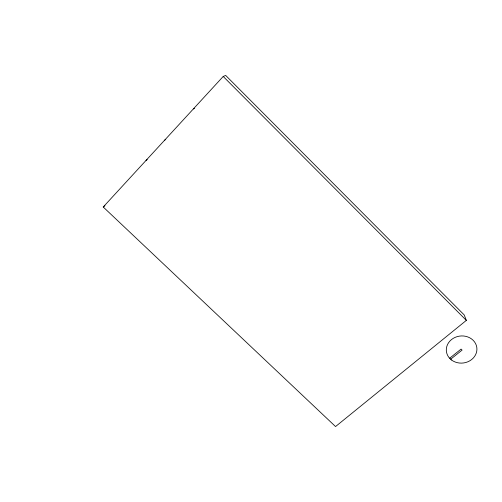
<?xml version="1.0" encoding="UTF-8"?>
<svg xmlns="http://www.w3.org/2000/svg" width="502" height="502" viewBox="0 0 502 502"><rect width="100%" height="100%" fill="white"/><g stroke="black" fill="none" stroke-linecap="round" stroke-linejoin="round"><path stroke-width="0.75" d="M103.224 207L223.202 76.461L225.68 75.438L464.212 314.936L466.339 320.383L335.543 426.562L103.224 207L104.949 205.72M449.629 358.24L461.068 349.11L462.072 350.107L450.633 359.231M146.044 160.408L147.211 159.63M164.625 140.19L165.785 139.462M193.364 108.921L194.525 108.294M223.202 76.461L466.339 320.383M451.499 359.978L448.882 357.393A15.33 13.573 -6.6 0 1 459.299 336.145A15.33 13.573 -6.6 0 1 476.31 352.981A15.33 13.573 -6.6 0 1 451.499 359.978"/></g></svg>
